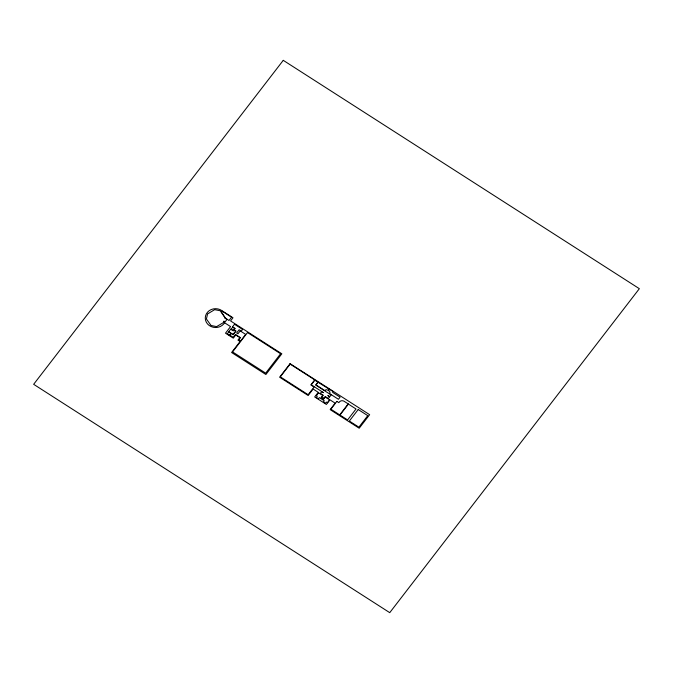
<?xml version="1.0" encoding="UTF-8"?>
<svg xmlns="http://www.w3.org/2000/svg" width="673" height="673" viewBox="0 0 673 673"><rect width="100%" height="100%" fill="white"/><g stroke="black" fill="none" stroke-linecap="round" stroke-linejoin="round"><path stroke-width="1.01" d="M223.941 321.24L223.697 322.417L216.588 326.615L211.061 325.48L206.409 319.01L207.578 313.938L214.637 309.673L220.147 310.724L224.883 317.42L224.748 318.043L226.969 319.465L225.06 321.955L223.941 321.24M224.538 322.729L223.646 324.05A10.339 9.422 0.8 0 1 209.11 325.412A10.339 9.422 0.8 0 1 207.57 312.154A10.339 9.422 0.8 0 1 222.115 310.791L232.984 317.765L230.553 320.928L281.836 353.813L265.894 374.508L231.596 352.509L240.084 341.497L237.956 340.134L239.891 337.619L235.752 334.969L233.287 338.166L225.497 333.177L230.57 326.598L224.538 322.729M283.257 60.343L33.65 384.308L389.743 612.657L639.35 288.692L283.257 60.343M222.258 311.254L221.543 312.188L225.161 317.841L228.988 320.508L231.537 317.202L222.258 311.254M230.704 329.19L228.744 331.73L233.035 334.481L235.659 331.082L234.019 330.022L233.346 330.889L230.704 329.19M234.507 324.251L232.547 326.8L235.197 328.491L234.128 329.879L236.046 331.099L233.22 334.767L231.125 333.421L229.804 335.137L233.27 337.358L235.483 334.481L240.48 337.686L238.898 339.747L240.69 340.891L245.687 334.405L240.194 330.88L237.964 333.783L236.66 332.95L239.142 329.736L241.296 331.116L242.591 329.434L234.507 324.251M228.778 331.915L227.281 333.867L229.375 335.204L230.873 333.261L228.778 331.915M232.639 327.213L231.133 329.173L233.262 330.536L234.768 328.575L232.639 327.213M247.504 332.529L232.564 351.92L265.667 373.145L280.607 353.754L247.504 332.529M290.08 363.664L279.64 377.216L308.158 395.497L313.13 389.044L318.236 392.317L314.678 396.935L326.388 404.448L329.947 399.829L335.146 403.161L330.174 409.613L359.197 428.23L369.637 414.677L290.08 363.664M290.139 364.093L280.313 376.855L308.141 394.706L314.081 387L310.85 384.931L314.745 379.875L290.139 364.093M314.813 380.186L311.254 384.805L323.511 392.662L321.534 391.854L320.356 393.385L323.284 395.253L322.005 396.91L323.932 398.155L325.21 396.498L328.365 398.517L329.543 396.986L327.852 395.446L329.778 396.683L331.124 394.933L315.671 385.023L317.883 382.155L314.813 380.186M318.068 382.272L316.016 384.939L324.832 390.592L325.984 389.709A6.065 5.527 0.8 0 1 328.39 390.466L329.417 389.137L328.483 390.525A5.132 4.677 0.8 0 1 330.006 392.309L329.526 393.57L338.443 399.291L340.075 397.163L332.622 392.384L333.236 391.593L318.068 382.272M318.548 392.771L316.318 395.674L317.269 396.279L316.36 397.465L318.413 398.778L319.322 397.6L324.302 400.797L323.393 401.974L325.412 403.27L326.321 402.084L327.339 402.74L329.577 399.838L325.269 397.078L323.578 399.274L321.08 397.676L322.771 395.48L318.548 392.771M336.862 401.386L330.855 409.192L339.73 414.888L348.202 403.893L344.147 401.293A3.474 3.163 0.8 0 0 339.478 401.848L338.847 402.664L336.862 401.386M348.412 404.103L339.983 415.039L347.596 419.927L356.025 408.991L348.412 404.103M358.213 409.529L349.337 421.046L358.894 427.17L367.769 415.653L358.213 409.529"/></g></svg>
